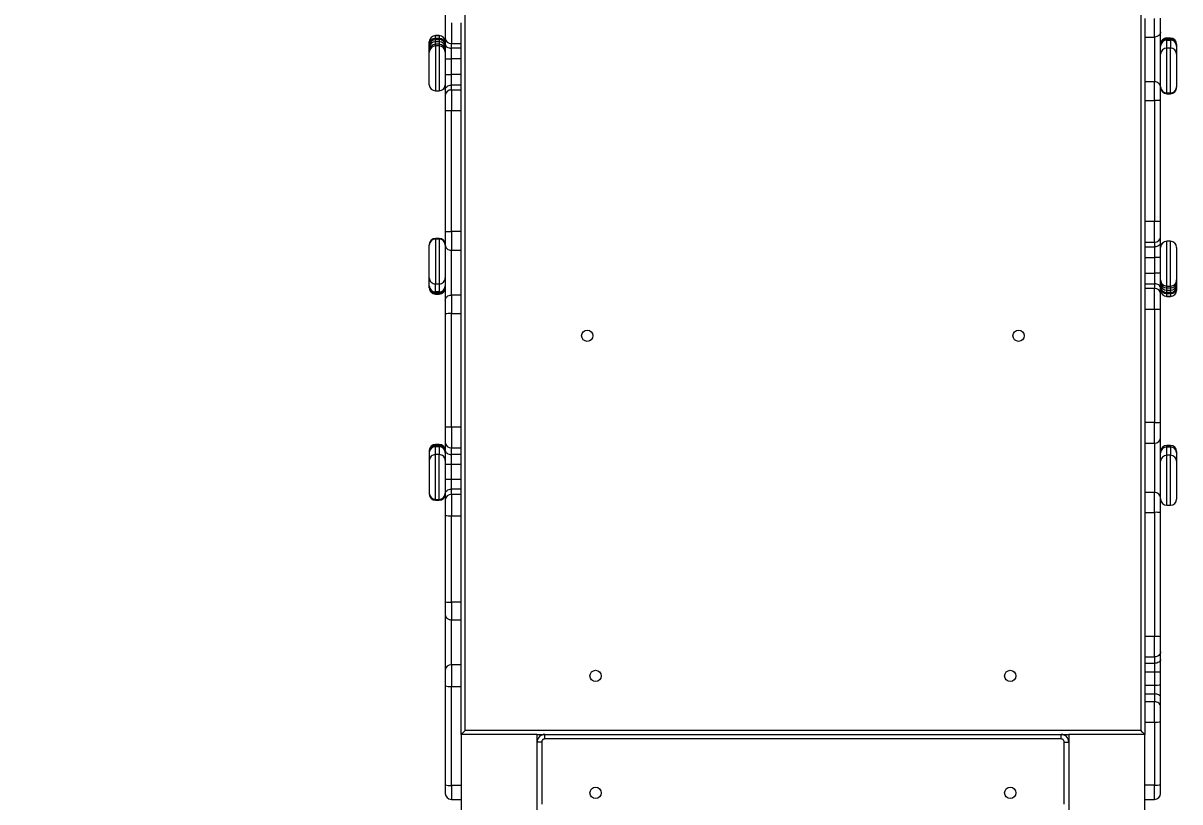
# Model space of a CAD drawing. Header units: millimetres. Extents: x -5431 to 4449, y -5103 to 3731.
# Drawn here: x -862 to 661, y -224 to 802 of the extents above; entities that cross this region are included whole.
import ezdxf

# ---------------------------------------------------------------- set-up
doc = ezdxf.new("R2010")
doc.units = ezdxf.units.MM
for name, color, linetype in [('DIKOM_ОБЪЕКТ', 7, 'Continuous'), ('DIKOM_РАЗМЕР_ЗОНА', 7, 'Continuous'), ('DIKOM_РАЗМЕР_ОБЪЕКТА', 7, 'Continuous')]:
    doc.layers.add(name, color=color, linetype=linetype)
doc.styles.add('style1', font='arial.ttf', dxfattribs={"width": 0.8})
doc.dimstyles.new('1-50', dxfattribs={"dimtxt": 300, "dimasz": 200, "dimexe": 100, "dimexo": 0, "dimgap": 100, "dimtad": 1, "dimtxsty": 'style1', "dimcen": 200, "dimclrd": 7, "dimclre": 7, "dimclrt": 7, "dimadec": 1, "dimazin": 2, "dimtfac": 1, "dimtmove": 0, "dimatfit": 2, "dimfxl": 0, "dimlwd": 25, "dimlwe": 18, "dimarcsym": 0})

# ---------------------------------------------------------------- blocks, each defined once
blk = doc.blocks.new('*D10')
at = {"layer": 'Defpoints', "color": 0, "transparency": 16777216}
for p in [(-3301.1, 2230.5), (-72.6, 2230.5), (2787.9, -2269.5)]:
    blk.add_point(p, dxfattribs=at)
at = {"layer": 'DIKOM_РАЗМЕР_ОБЪЕКТА', "color": 7, "lineweight": 18, "transparency": 16777216}
for p, q in [((-72.6, 2230.5), (-3401.1, 2230.5)), ((2787.9, -2269.5), (-3401.1, -2269.5))]:
    blk.add_line(p, q, dxfattribs=at)
at = {"layer": 'DIKOM_РАЗМЕР_ОБЪЕКТА', "color": 7, "lineweight": 25, "transparency": 16777216}
blk.add_line((-3301.1, -2069.5), (-3301.1, 2030.5), dxfattribs=at)
at = {"layer": 'DIKOM_РАЗМЕР_ОБЪЕКТА', "color": 7, "transparency": 16777216}
for points in [[(-3334.5, 2030.5), (-3267.8, 2030.5), (-3301.1, 2230.5)], [(-3334.5, -2069.5), (-3267.8, -2069.5), (-3301.1, -2269.5)]]:
    blk.add_solid(points, dxfattribs=at)
at = {"layer": 'DIKOM_РАЗМЕР_ОБЪЕКТА', "color": 7, "transparency": 16777216, "insert": (-3554.3, -459.1), "char_height": 300, "attachment_point": 5, "rotation": 90, "style": 'style1'}
blk.add_mtext('4500', dxfattribs=at)
blk = doc.blocks.new('*D12')
at = {"layer": 'Defpoints', "color": 0, "transparency": 16777216}
for p in [(-4981.4, 3731.3), (686.9, 3731.3), (1506.1, -3768.7)]:
    blk.add_point(p, dxfattribs=at)
at = {"layer": 'DIKOM_РАЗМЕР_ЗОНА', "color": 7, "lineweight": 18, "transparency": 16777216}
for p, q in [((686.9, 3731.3), (-5081.4, 3731.3)), ((1506.1, -3768.7), (-5081.4, -3768.7))]:
    blk.add_line(p, q, dxfattribs=at)
at = {"layer": 'DIKOM_РАЗМЕР_ЗОНА', "color": 7, "lineweight": 25, "transparency": 16777216}
blk.add_line((-4981.4, -3568.7), (-4981.4, 3531.3), dxfattribs=at)
at = {"layer": 'DIKOM_РАЗМЕР_ЗОНА', "color": 7, "transparency": 16777216}
for points in [[(-5014.8, 3531.3), (-4948.1, 3531.3), (-4981.4, 3731.3)], [(-5014.8, -3568.7), (-4948.1, -3568.7), (-4981.4, -3768.7)]]:
    blk.add_solid(points, dxfattribs=at)
at = {"layer": 'DIKOM_РАЗМЕР_ЗОНА', "color": 7, "transparency": 16777216, "insert": (-5234.6, -428.9), "char_height": 300, "attachment_point": 5, "rotation": 90, "style": 'style1'}
blk.add_mtext('7500', dxfattribs=at)

msp = doc.modelspace()

# ---------------------------------------------------------------- linework, layer by layer
at = {"layer": 'DIKOM_ОБЪЕКТ', "color": 7, "linetype": 'Continuous', "lineweight": 15}
for p, q in [((609.859, 1313.127), (609.859, -129.855)), ((-280.141, -129.855), (-280.141, 1308.165)), ((-306.141, 950.892), (-306.141, 801.702)), ((614.859, 807.861), (614.859, 783.413)), ((627.859, 783.413), (627.859, 807.861)), ((-298.141, 801.916), (-298.141, 774.877)), ((-285.141, 774.877), (-285.141, 801.916)), ((-327.141, 773.572), (-327.141, 777.23)), ((-314.141, 785.234), (-319.141, 785.234)), ((-319.141, 785.234), (-319.141, 785.229)), ((-319.141, 781.571), (-319.141, 785.229)), ((-319.141, 785.229), (-314.141, 785.229)), ((-319.141, 781.571), (-319.141, 780.024)), ((-314.141, 781.571), (-319.141, 781.571)), ((-319.141, 780.024), (-314.141, 780.024)), ((-319.141, 777.135), (-319.141, 780.024)), ((-319.141, 773.938), (-319.141, 777.135)), ((-314.141, 777.135), (-319.141, 777.135)), ((-314.141, 785.234), (-314.141, 785.229)), ((-314.141, 785.229), (-314.141, 781.571)), ((-314.141, 781.571), (-314.141, 780.024)), ((-314.141, 780.024), (-314.141, 777.135)), ((-314.141, 777.135), (-314.141, 773.938)), ((614.859, 783.413), (627.859, 783.413)), ((614.859, 783.413), (614.859, 724.362)), ((627.859, 783.413), (627.859, 724.362)), ((648.859, 782.097), (643.859, 782.097)), ((643.859, 782.077), (643.859, 782.097)), ((643.859, 780.912), (643.859, 782.077)), ((643.859, 782.077), (648.859, 782.077)), ((643.859, 779.709), (643.859, 780.912)), ((648.859, 780.912), (643.859, 780.912)), ((643.859, 779.709), (648.859, 779.709)), ((643.859, 779.281), (643.859, 779.709)), ((648.859, 779.281), (643.859, 779.281)), ((643.859, 779.263), (643.859, 779.281)), ((643.859, 768.815), (643.859, 779.263)), ((643.859, 779.263), (648.859, 779.263)), ((648.859, 782.077), (648.859, 782.097)), ((648.859, 782.077), (648.859, 780.912)), ((648.859, 779.709), (648.859, 780.912)), ((648.859, 779.709), (648.859, 779.281)), ((648.859, 779.263), (648.859, 779.281)), ((648.859, 779.263), (648.859, 768.815)), ((-327.141, 769.549), (-327.141, 772.438)), ((-327.141, 763.6), (-327.141, 765.939)), ((-319.141, 771.598), (-319.141, 773.938)), ((-314.141, 773.938), (-319.141, 773.938)), ((-314.141, 771.598), (-319.141, 771.598)), ((-319.141, 771.598), (-319.141, 712.603)), ((-314.141, 773.938), (-314.141, 771.598)), ((-314.141, 771.598), (-314.141, 712.603)), ((-298.141, 774.877), (-285.141, 774.877)), ((-298.141, 768.542), (-298.141, 774.877)), ((-285.141, 768.542), (-298.141, 768.542)), ((-298.141, 754.672), (-298.141, 768.542)), ((-285.141, 768.542), (-285.141, 774.877)), ((-285.141, 754.672), (-285.141, 768.542)), ((648.859, 768.815), (643.859, 768.815)), ((643.859, 709.833), (643.859, 768.815)), ((648.859, 709.833), (648.859, 768.815)), ((656.859, 774.082), (656.859, 772.917)), ((656.859, 772.917), (656.859, 772.034)), ((656.859, 772.034), (656.859, 771.55)), ((656.859, 771.268), (656.859, 760.82)), ((-306.141, 754.672), (-298.141, 754.672)), ((-306.141, 754.672), (-306.141, 733.866)), ((-285.141, 754.672), (-298.141, 754.672)), ((-298.141, 733.866), (-298.141, 754.672)), ((-285.141, 733.866), (-285.141, 754.672)), ((-306.141, 733.866), (-298.141, 733.866)), ((-298.141, 719.996), (-298.141, 733.866)), ((-285.141, 733.866), (-298.141, 733.866)), ((-285.141, 719.996), (-285.141, 733.866)), ((-298.141, 713.654), (-298.141, 719.996)), ((-285.141, 719.996), (-298.141, 719.996)), ((-285.141, 713.654), (-285.141, 719.996)), ((627.859, 724.362), (614.859, 724.362)), ((614.859, 724.362), (614.859, 699.866)), ((627.859, 699.866), (627.859, 724.362)), ((656.859, 717.697), (656.859, 717.585)), ((656.859, 716.829), (656.859, 716.818)), ((-319.141, 712.603), (-314.141, 712.603)), ((-298.141, 713.654), (-298.141, 686.6)), ((-285.141, 713.654), (-298.141, 713.654)), ((-285.141, 686.6), (-285.141, 713.654)), ((643.859, 708.784), (643.859, 709.876)), ((643.859, 709.833), (648.859, 709.833)), ((643.859, 708.784), (648.859, 708.784)), ((648.859, 708.784), (648.859, 709.876)), ((-306.141, 686.817), (-306.141, 527.441)), ((-298.141, 686.6), (-285.141, 686.6)), ((-298.141, 527.224), (-298.141, 686.6)), ((-285.141, 527.224), (-285.141, 686.6)), ((614.859, 699.866), (627.859, 699.866)), ((614.859, 699.866), (614.859, 540.49)), ((627.859, 699.866), (627.859, 540.49)), ((635.859, 540.273), (635.859, 699.649)), ((614.859, 540.49), (614.859, 513.436)), ((627.859, 540.49), (614.859, 540.49)), ((627.859, 513.436), (627.859, 540.49)), ((-314.141, 518.306), (-319.141, 518.306)), ((-319.141, 518.306), (-319.141, 517.214)), ((-314.141, 518.306), (-314.141, 517.214)), ((-285.141, 527.224), (-298.141, 527.224)), ((-298.141, 527.224), (-298.141, 502.728)), ((-285.141, 502.728), (-285.141, 527.224)), ((-327.141, 510.261), (-327.141, 510.272)), ((-327.141, 509.394), (-327.141, 509.505)), ((-314.141, 517.257), (-319.141, 517.257)), ((-319.141, 517.257), (-319.141, 458.275)), ((-314.141, 517.257), (-314.141, 458.275)), ((-298.141, 502.728), (-285.141, 502.728)), ((-298.141, 443.677), (-298.141, 502.728)), ((-285.141, 443.677), (-285.141, 502.728)), ((614.859, 513.436), (627.859, 513.436)), ((614.859, 513.436), (614.859, 507.095)), ((614.859, 507.095), (627.859, 507.095)), ((614.859, 507.095), (614.859, 493.224)), ((627.859, 513.436), (627.859, 507.095)), ((627.859, 507.095), (627.859, 493.224)), ((648.859, 514.487), (643.859, 514.487)), ((643.859, 455.492), (643.859, 514.487)), ((648.859, 455.492), (648.859, 514.487)), ((614.859, 493.224), (627.859, 493.224)), ((614.859, 493.224), (614.859, 472.419)), ((635.859, 493.224), (627.859, 493.224)), ((627.859, 493.224), (627.859, 472.419)), ((635.859, 472.419), (635.859, 493.224)), ((614.859, 472.419), (627.859, 472.419)), ((614.859, 472.419), (614.859, 458.548)), ((627.859, 472.419), (627.859, 458.548)), ((635.859, 472.419), (627.859, 472.419)), ((-327.141, 455.822), (-327.141, 466.27)), ((-319.141, 458.275), (-314.141, 458.275)), ((-319.141, 447.827), (-319.141, 458.275)), ((-314.141, 458.275), (-314.141, 447.827)), ((614.859, 458.548), (627.859, 458.548)), ((614.859, 458.548), (614.859, 452.214)), ((627.859, 458.548), (627.859, 452.214)), ((656.859, 463.491), (656.859, 461.151)), ((656.859, 457.542), (656.859, 454.652)), ((-327.141, 455.056), (-327.141, 455.541)), ((-327.141, 454.173), (-327.141, 455.056)), ((-327.141, 453.008), (-327.141, 454.173)), ((-314.141, 447.827), (-319.141, 447.827)), ((-319.141, 447.827), (-319.141, 447.809)), ((-319.141, 447.809), (-314.141, 447.809)), ((-319.141, 447.381), (-319.141, 447.809)), ((-314.141, 447.381), (-319.141, 447.381)), ((-319.141, 447.381), (-319.141, 446.178)), ((-319.141, 446.178), (-314.141, 446.178)), ((-319.141, 445.013), (-319.141, 446.178)), ((-314.141, 445.013), (-319.141, 445.013)), ((-319.141, 445.013), (-319.141, 444.993)), ((-319.141, 444.993), (-314.141, 444.993)), ((-314.141, 447.827), (-314.141, 447.809)), ((-314.141, 447.809), (-314.141, 447.381)), ((-314.141, 447.381), (-314.141, 446.178)), ((-314.141, 446.178), (-314.141, 445.013)), ((-314.141, 445.013), (-314.141, 444.993)), ((-298.141, 443.677), (-298.141, 419.229)), ((-285.141, 443.677), (-298.141, 443.677)), ((-285.141, 419.229), (-285.141, 443.677)), ((627.859, 452.214), (614.859, 452.214)), ((614.859, 452.214), (614.859, 425.174)), ((627.859, 425.174), (627.859, 452.214)), ((643.859, 455.492), (648.859, 455.492)), ((643.859, 453.152), (643.859, 455.492)), ((643.859, 453.152), (648.859, 453.152)), ((643.859, 449.955), (643.859, 453.152)), ((643.859, 449.955), (648.859, 449.955)), ((643.859, 447.066), (643.859, 449.955)), ((648.859, 447.066), (643.859, 447.066)), ((643.859, 445.519), (643.859, 447.066)), ((643.859, 445.519), (648.859, 445.519)), ((643.859, 441.861), (643.859, 445.519)), ((648.859, 441.861), (643.859, 441.861)), ((643.859, 441.856), (643.859, 441.861)), ((643.859, 441.856), (648.859, 441.856)), ((648.859, 455.492), (648.859, 453.152)), ((648.859, 453.152), (648.859, 449.955)), ((648.859, 449.955), (648.859, 447.066)), ((648.859, 445.519), (648.859, 447.066)), ((648.859, 445.519), (648.859, 441.861)), ((648.859, 441.856), (648.859, 441.861)), ((656.859, 453.518), (656.859, 449.86)), ((-306.141, 419), (-306.141, 269.622)), ((-298.141, 269.851), (-298.141, 419.229)), ((-298.141, 419.229), (-285.141, 419.229)), ((-285.141, 269.851), (-285.141, 419.229)), ((614.859, 425.174), (627.859, 425.174)), ((614.859, 425.174), (614.859, 275.984)), ((627.859, 425.174), (627.859, 275.984)), ((635.859, 276.198), (635.859, 425.388)), ((627.859, 275.984), (614.859, 275.984)), ((614.859, 275.984), (614.859, 248.528)), ((627.859, 248.528), (627.859, 275.984)), ((-298.141, 269.851), (-298.141, 242.533)), ((-285.141, 269.851), (-298.141, 269.851)), ((-285.141, 242.533), (-285.141, 269.851)), ((-314.141, 246.931), (-319.141, 246.931)), ((-319.141, 246.911), (-319.141, 246.931)), ((-319.141, 245.746), (-319.141, 246.911)), ((-319.141, 246.911), (-314.141, 246.911)), ((-319.141, 244.543), (-319.141, 245.746)), ((-314.141, 245.746), (-319.141, 245.746)), ((-319.141, 244.543), (-314.141, 244.543)), ((-319.141, 244.115), (-319.141, 244.543)), ((-314.141, 244.115), (-319.141, 244.115)), ((-319.141, 244.097), (-319.141, 244.115)), ((-319.141, 233.649), (-319.141, 244.097)), ((-319.141, 244.097), (-314.141, 244.097)), ((-314.141, 246.911), (-314.141, 246.931)), ((-314.141, 246.911), (-314.141, 245.746)), ((-314.141, 244.543), (-314.141, 245.746)), ((-314.141, 244.543), (-314.141, 244.115)), ((-314.141, 244.097), (-314.141, 244.115)), ((-314.141, 244.097), (-314.141, 233.649)), ((614.859, 248.528), (627.859, 248.528)), ((614.859, 248.528), (614.859, 183.546)), ((627.859, 248.528), (627.859, 183.546)), ((648.859, 245.704), (643.859, 245.704)), ((643.859, 245.663), (643.859, 245.704)), ((643.859, 245.663), (648.859, 245.663)), ((643.859, 243.776), (643.859, 245.663)), ((648.859, 243.776), (643.859, 243.776)), ((643.859, 243.735), (643.859, 243.776)), ((643.859, 232.766), (643.859, 243.735)), ((643.859, 243.735), (648.859, 243.735)), ((648.859, 245.663), (648.859, 245.704)), ((648.859, 245.663), (648.859, 243.776)), ((648.859, 243.735), (648.859, 243.776)), ((648.859, 243.735), (648.859, 232.766)), ((-327.141, 238.916), (-327.141, 237.751)), ((-327.141, 237.751), (-327.141, 236.869)), ((-327.141, 236.869), (-327.141, 236.452)), ((-327.141, 236.102), (-327.141, 225.654)), ((-314.141, 233.649), (-319.141, 233.649)), ((-319.141, 174.667), (-319.141, 233.649)), ((-314.141, 174.667), (-314.141, 233.649)), ((-298.141, 242.533), (-285.141, 242.533)), ((-298.141, 233.795), (-298.141, 242.533)), ((-285.141, 233.795), (-298.141, 233.795)), ((-298.141, 220.589), (-298.141, 233.795)), ((-285.141, 233.795), (-285.141, 242.533)), ((-285.141, 220.589), (-285.141, 233.795)), ((648.859, 232.766), (643.859, 232.766)), ((643.859, 166.811), (643.859, 232.766)), ((648.859, 166.811), (648.859, 232.766)), ((656.859, 237.674), (656.859, 235.921)), ((656.859, 235.746), (656.859, 224.777)), ((-306.141, 220.366), (-306.141, 200.762)), ((-285.141, 220.589), (-298.141, 220.589)), ((-298.141, 200.985), (-298.141, 220.589)), ((-285.141, 200.985), (-285.141, 220.589)), ((-298.141, 188.052), (-298.141, 200.985)), ((-285.141, 200.985), (-298.141, 200.985)), ((-285.141, 188.052), (-285.141, 200.985)), ((-298.141, 180.965), (-298.141, 188.052)), ((-285.141, 188.052), (-298.141, 188.052)), ((-285.141, 180.965), (-285.141, 188.052)), ((627.859, 183.546), (614.859, 183.546)), ((614.859, 183.546), (614.859, 157.551)), ((627.859, 157.551), (627.859, 183.546)), ((-327.141, 182.505), (-327.141, 182.419)), ((-319.141, 173.618), (-319.141, 174.71)), ((-319.141, 174.667), (-314.141, 174.667)), ((-319.141, 173.618), (-314.141, 173.618)), ((-314.141, 173.618), (-314.141, 174.71)), ((-306.141, 182.48), (-306.141, 182.419)), ((-298.141, 180.965), (-298.141, 153.149)), ((-285.141, 180.965), (-298.141, 180.965)), ((-285.141, 153.149), (-285.141, 180.965)), ((-306.141, 153.549), (-306.141, 39.735)), ((-298.141, 153.149), (-285.141, 153.149)), ((-298.141, 39.334), (-298.141, 153.149)), ((-285.141, 39.334), (-285.141, 153.149)), ((614.859, 157.551), (627.859, 157.551)), ((614.859, 157.551), (614.859, -5.992)), ((627.859, 157.551), (627.859, -5.992)), ((635.859, -6.377), (635.859, 157.166)), ((643.859, 166.811), (648.859, 166.811)), ((-285.141, 39.334), (-298.141, 39.334)), ((-298.141, 39.334), (-298.141, 16.148)), ((-285.141, 16.148), (-285.141, 39.334)), ((-298.141, 16.148), (-285.141, 16.148)), ((-298.141, -43.158), (-298.141, 16.148)), ((-285.141, -43.158), (-285.141, 16.148)), ((627.859, -5.992), (614.859, -5.992)), ((614.859, -5.992), (614.859, -32.827)), ((627.859, -32.827), (627.859, -5.992)), ((-298.141, -43.158), (-298.141, -71.608)), ((-285.141, -43.158), (-298.141, -43.158)), ((-285.141, -71.608), (-285.141, -43.158)), ((614.859, -32.827), (627.859, -32.827)), ((614.859, -32.827), (614.859, -41.182)), ((614.859, -41.182), (627.859, -41.182)), ((614.859, -41.182), (614.859, -52.577)), ((627.859, -32.827), (627.859, -41.182)), ((627.859, -41.182), (627.859, -52.577)), ((614.859, -52.577), (627.859, -52.577)), ((614.859, -52.577), (614.859, -69.878)), ((627.859, -52.577), (627.859, -69.878)), ((635.859, -69.575), (635.859, -52.274)), ((-306.141, -70.993), (-306.141, -201.378)), ((-298.141, -71.608), (-285.141, -71.608)), ((-298.141, -201.992), (-298.141, -71.608)), ((-285.141, -134.855), (-285.141, -71.608)), ((614.859, -69.878), (627.859, -69.878)), ((614.859, -69.878), (614.859, -81.551)), ((627.859, -69.878), (627.859, -81.551)), ((614.859, -81.551), (627.859, -81.551)), ((614.859, -81.551), (614.859, -91.77)), ((627.859, -81.551), (627.859, -91.77)), ((627.859, -91.77), (614.859, -91.77)), ((614.859, -91.77), (614.859, -118.63)), ((627.859, -118.63), (627.859, -91.77)), ((614.859, -118.63), (627.859, -118.63)), ((614.859, -118.63), (614.859, -134.855)), ((627.859, -118.63), (627.859, -201.606)), ((635.859, -201.146), (635.859, -118.169)), ((-285.141, -134.855), (-285.141, -234.855)), ((-185.141, -134.855), (-285.141, -134.855)), ((609.859, -129.855), (-280.141, -129.855)), ((-185.141, -134.855), (514.859, -134.855)), ((-185.141, -234.855), (-185.141, -134.855)), ((-175.141, -140.855), (-175.141, -134.855)), ((504.859, -140.855), (504.859, -134.855)), ((614.859, -134.855), (514.859, -134.855)), ((514.859, -134.855), (514.859, -234.855)), ((614.859, -234.855), (614.859, -134.855)), ((-179.141, -144.855), (-185.141, -144.855)), ((-179.141, -144.855), (-179.141, -226.855)), ((504.859, -140.855), (-175.141, -140.855)), ((508.859, -226.855), (508.859, -144.855)), ((508.859, -144.855), (514.859, -144.855)), ((-285.141, -201.992), (-298.141, -201.992)), ((-298.141, -201.992), (-298.141, -220.455)), ((627.859, -201.606), (614.859, -201.606)), ((627.859, -220.455), (627.859, -201.606)), ((-298.141, -220.455), (-285.141, -220.455)), ((614.859, -220.455), (627.859, -220.455))]:
    msp.add_line(p, q, dxfattribs=at)
at = {"layer": 'DIKOM_ОБЪЕКТ', "color": 7, "linetype": 'Continuous', "lineweight": 15, "flags": 128}
for points in [[(635.859, 790.161), (635.705, 788.845), (635.25, 787.579), (634.511, 786.412), (633.516, 785.39), (632.304, 784.55), (630.921, 783.927), (629.42, 783.543), (627.859, 783.413)], [(-306.141, 774.09), (-305.987, 773.008), (-305.532, 771.967), (-304.793, 771.008), (-303.798, 770.167), (-302.585, 769.477), (-301.202, 768.964), (-299.702, 768.648), (-298.141, 768.542)], [(-306.141, 714.447), (-305.987, 715.53), (-305.532, 716.571), (-304.793, 717.53), (-303.798, 718.37), (-302.585, 719.06), (-301.202, 719.573), (-299.702, 719.889), (-298.141, 719.996)], [(635.859, 717.613), (635.705, 718.93), (635.25, 720.196), (634.511, 721.363), (633.516, 722.385), (632.304, 723.225), (630.921, 723.848), (629.42, 724.232), (627.859, 724.362)], [(-306.141, 509.477), (-305.987, 508.16), (-305.532, 506.894), (-304.793, 505.728), (-303.798, 504.705), (-302.585, 503.865), (-301.202, 503.242), (-299.702, 502.858), (-298.141, 502.728)], [(635.859, 512.643), (635.705, 511.56), (635.25, 510.519), (634.511, 509.56), (633.516, 508.719), (632.304, 508.03), (630.921, 507.517), (629.42, 507.201), (627.859, 507.095)], [(635.859, 453), (635.705, 454.082), (635.25, 455.123), (634.511, 456.082), (633.516, 456.923), (632.304, 457.613), (630.921, 458.126), (629.42, 458.442), (627.859, 458.548)], [(-306.141, 436.929), (-305.987, 438.245), (-305.532, 439.511), (-304.793, 440.678), (-303.798, 441.701), (-302.585, 442.54), (-301.202, 443.163), (-299.702, 443.547), (-298.141, 443.677)], [(-306.141, 238.853), (-305.987, 237.866), (-305.532, 236.917), (-304.793, 236.043), (-303.798, 235.276), (-302.585, 234.647), (-301.202, 234.18), (-299.702, 233.892), (-298.141, 233.795)], [(-306.141, 182.655), (-305.987, 183.708), (-305.532, 184.721), (-304.793, 185.654), (-303.798, 186.472), (-302.585, 187.143), (-301.202, 187.641), (-299.702, 187.949), (-298.141, 188.052)], [(-306.141, 22.731), (-305.987, 21.447), (-305.532, 20.212), (-304.793, 19.074), (-303.798, 18.076), (-302.585, 17.257), (-301.202, 16.649), (-299.702, 16.274), (-298.141, 16.148)], [(635.859, -26.056), (635.705, -27.377), (635.25, -28.647), (634.511, -29.818), (633.516, -30.844), (632.304, -31.686), (630.921, -32.312), (629.42, -32.697), (627.859, -32.827)], [(635.859, -36.321), (635.705, -37.269), (635.25, -38.181), (634.511, -39.021), (633.516, -39.758), (632.304, -40.362), (630.921, -40.812), (629.42, -41.088), (627.859, -41.182)], [(635.859, -85.917), (635.705, -85.065), (635.25, -84.246), (634.511, -83.492), (633.516, -82.83), (632.304, -82.287), (630.921, -81.883), (629.42, -81.635), (627.859, -81.551)], [(635.859, -98.472), (635.705, -97.165), (635.25, -95.908), (634.511, -94.749), (633.516, -93.733), (632.304, -92.9), (630.921, -92.28), (629.42, -91.899), (627.859, -91.77)], [(-285.141, -134.855), (-285.045, -134.759), (-284.76, -134.475), (-284.298, -134.013), (-283.676, -133.391), (-282.919, -132.633), (-282.054, -131.769), (-281.116, -130.831), (-280.141, -129.855)], [(609.859, -129.855), (610.835, -130.831), (611.773, -131.769), (612.637, -132.633), (613.395, -133.391), (614.017, -134.013), (614.479, -134.475), (614.763, -134.759), (614.859, -134.855)]]:
    msp.add_lwpolyline(points, dxfattribs=at)
at = {"layer": 'DIKOM_ОБЪЕКТ', "color": 7, "linetype": 'Continuous', "lineweight": 15}
for centre in [(-119.141, 390.145), (448.859, 390.145), (-108.141, -57.855), (437.859, -57.855), (-108.141, -211.855), (437.859, -211.855)]:
    msp.add_circle(centre, 7.5, dxfattribs=at)
for centre, radius, start, end in [((-319.141, 777.234), 8, 90, 180), ((-319.141, 777.23), 7.999, 89.996132, 179.995543), ((-319.141, 773.572), 7.999, 89.996132, 179.995543), ((-319.342, 772.226), 7.801, 88.519646, 178.439167), ((-319.342, 769.336), 7.801, 88.519646, 178.439167), ((-314.141, 777.234), 8, 0, 90), ((-314.14, 777.23), 7.999, 0.004457, 90.003868), ((-314.14, 773.572), 7.999, 0.004457, 90.003868), ((-313.971, 772.143), 7.883, 14.555055, 91.234372), ((-313.939, 769.336), 7.801, 1.560833, 91.480354), ((-298.611, 782.411), 7.549, 184.087061, 273.573374), ((643.859, 774.097), 8, 90, 180), ((643.857, 774.079), 7.998, 89.982316, 179.982669), ((643.857, 772.915), 7.998, 89.982316, 179.982669), ((643.7, 771.868), 7.842, 88.835153, 178.78333), ((643.859, 771.281), 8, 90, 180), ((643.857, 771.265), 7.998, 89.982316, 179.982669), ((648.859, 774.097), 8, 0, 90), ((648.862, 774.079), 7.998, 0.017574, 90.017441), ((648.862, 772.915), 7.998, 0.017574, 90.017441), ((649.019, 771.868), 7.842, 1.216915, 91.164601), ((648.859, 771.281), 8, 0, 90), ((648.862, 771.265), 7.998, 0.017574, 90.017441), ((-319.141, 765.938), 7.999, 89.996132, 179.995543), ((-319.141, 763.599), 7.999, 89.996132, 179.995543), ((-314.14, 765.938), 7.999, 0.004457, 90.003868), ((-314.14, 763.599), 7.999, 0.004457, 90.003868), ((643.857, 760.817), 7.998, 89.98353, 179.981455), ((648.861, 760.817), 7.998, 0.018788, 90.016227), ((-319.141, 720.603), 8, 180, 270), ((-314.141, 720.603), 8, 270, 0), ((643.859, 717.833), 8, 180, 270), ((643.535, 717.649), 7.676, 180.481795, 239.761298), ((643.859, 716.784), 8, 180, 270), ((648.859, 717.833), 8, 270, 0), ((648.859, 716.784), 8, 270, 0), ((649.183, 717.65), 7.676, 300.240889, 359.516018), ((-298.611, 706.119), 7.549, 86.433084, 175.920026), ((-300.138, 760.596), 74.023, 265.348599, 271.546139), ((629.858, 625.891), 74.002, 85.348576, 91.547868), ((629.859, 466.548), 73.969, 85.347205, 91.549239), ((-319.141, 510.306), 8, 90, 180), ((-314.141, 510.306), 8, 0, 90), ((-300.141, 601.167), 73.97, 265.347222, 271.549222), ((628.329, 520.971), 7.549, 266.432047, 355.920096), ((-319.141, 509.257), 8, 90, 180), ((-319.465, 509.441), 7.676, 120.239795, 179.517112), ((-314.141, 509.257), 8, 0, 90), ((-313.817, 509.441), 7.676, 0.482652, 59.760441), ((643.859, 506.487), 8, 90, 180), ((648.859, 506.487), 8, 0, 90), ((-319.143, 466.273), 7.998, 180.017238, 270.017563), ((-314.138, 466.273), 7.998, 269.982437, 359.982762), ((643.859, 463.491), 7.999, 180.003692, 270.004846), ((643.859, 461.152), 7.999, 180.00455, 270.003988), ((643.658, 457.754), 7.801, 181.560929, 271.480471), ((648.86, 463.491), 7.999, 269.995397, 359.996065), ((648.86, 461.152), 7.999, 269.996254, 359.995207), ((649.061, 457.754), 7.801, 268.519776, 358.438824), ((-319.143, 455.825), 7.998, 180.017238, 270.017563), ((-319.141, 455.809), 8, 180, 270), ((-319.3, 455.222), 7.842, 181.215709, 271.165594), ((-319.143, 454.176), 7.998, 180.017238, 270.017563), ((-319.143, 453.011), 7.998, 180.017238, 270.017563), ((-319.141, 452.993), 8, 180, 270), ((-314.138, 455.825), 7.998, 269.982437, 359.982762), ((-314.141, 455.809), 8, 270, 0), ((-313.981, 455.222), 7.842, 268.834406, 358.784291), ((-314.138, 454.176), 7.998, 269.982437, 359.982762), ((-314.138, 453.011), 7.998, 269.982437, 359.982762), ((-314.141, 452.993), 8, 270, 0), ((628.33, 444.679), 7.549, 4.086878, 93.572589), ((643.859, 453.518), 7.999, 180.00455, 270.003988), ((643.859, 449.86), 7.999, 180.00455, 270.003988), ((643.859, 449.856), 8, 180, 270), ((643.689, 454.947), 7.883, 194.556941, 271.233811), ((649.061, 454.865), 7.801, 268.519776, 358.438824), ((648.86, 453.518), 7.999, 269.996254, 359.995207), ((648.86, 449.86), 7.999, 269.996254, 359.995207), ((648.859, 449.856), 8, 270, 0), ((-300.14, 349.176), 70.082, 88.36544, 94.91215), ((629.858, 499.937), 74.79, 268.468647, 274.602489), ((629.858, 350.747), 74.79, 268.468647, 274.602489), ((-300.14, 199.797), 70.082, 88.36544, 94.91215), ((-319.141, 238.931), 8, 90, 180), ((-319.143, 238.913), 7.998, 89.98365, 179.981548), ((-319.143, 237.749), 7.998, 89.982437, 179.982762), ((-319.3, 236.702), 7.842, 88.833531, 178.784277), ((-319.141, 236.115), 8, 90, 180), ((-319.143, 236.099), 7.998, 89.983295, 179.981903), ((-314.141, 238.931), 8, 0, 90), ((-314.139, 238.913), 7.998, 0.018452, 90.01635), ((-314.139, 237.748), 7.998, 8.853722, 90.015736), ((-313.981, 236.702), 7.842, 1.215723, 91.166469), ((-314.141, 236.115), 8, 0, 90), ((-314.138, 236.099), 7.998, 0.018097, 90.016705), ((-298.585, 250.093), 7.573, 183.814989, 273.362477), ((628.084, 256.303), 7.778, 268.340556, 358.238347), ((643.859, 237.703), 8, 90, 180), ((643.854, 237.668), 7.995, 89.961444, 179.959955), ((643.859, 235.776), 8, 90, 180), ((643.854, 235.741), 7.995, 89.960585, 179.960814), ((648.859, 237.703), 8, 0, 90), ((648.865, 237.668), 7.995, 0.040288, 90.038313), ((648.859, 235.776), 8, 0, 90), ((648.865, 235.741), 7.995, 0.039429, 90.039172), ((-319.143, 225.652), 7.997, 89.981951, 179.983248), ((-314.138, 225.652), 7.997, 0.016752, 90.018049), ((643.854, 224.771), 7.995, 89.961444, 179.959955), ((648.865, 224.771), 7.995, 0.040288, 90.038313), ((-300.139, 148.894), 71.724, 88.403828, 94.800397), ((-300.139, 129.29), 71.724, 88.403828, 94.800397), ((628.186, 175.871), 7.682, 2.667692, 92.438274), ((-319.141, 182.667), 8, 180, 270), ((-319.467, 182.483), 7.674, 180.475751, 239.767342), ((-319.141, 181.618), 8, 180, 270), ((-314.141, 182.667), 8, 270, 0), ((-314.141, 181.618), 8, 270, 0), ((-313.815, 182.483), 7.674, 300.232422, 359.524485), ((-298.602, 173.422), 7.557, 86.49948, 176.009193), ((643.859, 174.811), 8, 180, 270), ((648.859, 174.811), 8, 270, 0), ((-300.136, 193.384), 40.285, 261.427188, 272.838549), ((629.855, 115.727), 41.871, 81.75534, 92.731843), ((-300.136, 79.569), 40.285, 261.427188, 272.838549), ((629.855, -47.816), 41.871, 81.75534, 92.731843), ((-298.622, -50.681), 7.539, 86.340303, 175.800608), ((629.855, 0.484), 53.098, 267.845852, 276.49265), ((-300.129, -45.135), 26.547, 256.912072, 274.296002), ((629.857, -16.879), 53.037, 267.840796, 276.497706), ((629.852, -83.535), 35.151, 266.749506, 279.839465), ((-175.141, -144.855), 10, 90, 180), ((504.859, -144.855), 10, 0, 90), ((-300.13, -175.519), 26.549, 256.913504, 274.296267), ((-298.141, -212.455), 8, 180, 270), ((629.853, -166.516), 35.147, 266.747903, 279.839366), ((627.859, -212.455), 8, 270, 0)]:
    msp.add_arc(centre, radius, start, end, dxfattribs=at)
for points, knots in [([(635.859, 790.161), (635.859, 791.211), (635.859, 793.341), (635.859, 797.762), (635.859, 802.763), (635.859, 806.332), (635.859, 808.09)], [0, 0, 0, 0, 0.24625134, 0.50000162, 0.75375314, 1, 1, 1, 1]), ([(-306.141, 801.702), (-306.141, 800.733), (-306.141, 798.77), (-306.141, 795.83), (-306.141, 792.934), (-306.141, 790.168), (-306.141, 787.613), (-306.141, 785.348), (-306.141, 783.392), (-306.141, 782.374), (-306.141, 781.873)], [0, 0, 0, 0, 0.12091861, 0.24527005, 0.37201721, 0.50000131, 0.62798132, 0.75473004, 0.87907984, 1, 1, 1, 1]), ([(-306.141, 781.873), (-306.141, 780.764), (-306.141, 778.548), (-306.141, 775.576), (-306.141, 774.09)], [0, 0, 0, 0, 0.49999535, 1, 1, 1, 1]), ([(635.859, 717.613), (635.859, 718.604), (635.859, 720.61), (635.859, 724.307), (635.859, 728.495), (635.859, 733.14), (635.859, 738.121), (635.859, 743.317), (635.859, 748.597), (635.859, 753.885), (635.859, 759.174), (635.859, 764.453), (635.859, 769.65), (635.859, 774.631), (635.859, 779.277), (635.859, 783.465), (635.859, 787.163), (635.859, 789.17), (635.859, 790.161)], [0, 0, 0, 0, 0.06077374, 0.12300327, 0.18624314, 0.25000045, 0.3137578, 0.37699776, 0.43922702, 0.50000006, 0.56077376, 0.62300359, 0.68624259, 0.75000025, 0.81375784, 0.8769979, 0.93922754, 1, 1, 1, 1]), ([(-327.141, 772.438), (-327.141, 772.753), (-327.141, 773.384), (-327.141, 773.51), (-327.141, 773.572)], [0, 0, 0, 0, 0.49999985, 1, 1, 1, 1]), ([(-327.141, 765.939), (-327.141, 766.053), (-327.141, 766.281), (-327.141, 767.492), (-327.141, 768.863), (-327.141, 769.549)], [0, 0, 0, 0, 0.33325542, 0.6667337, 1, 1, 1, 1]), ([(-327.141, 720.634), (-327.141, 720.678), (-327.141, 720.775), (-327.141, 721.878), (-327.141, 723.791), (-327.141, 726.527), (-327.141, 729.361), (-327.141, 731.864), (-327.141, 734.427), (-327.141, 737.72), (-327.141, 741.725), (-327.141, 745.744), (-327.141, 749.77), (-327.141, 753.658), (-327.141, 757.144), (-327.141, 759.529), (-327.141, 761.051), (-327.141, 762.267), (-327.141, 763.317), (-327.141, 763.507), (-327.141, 763.6)], [0, 0, 0, 0, 0.05299756, 0.11507914, 0.17974161, 0.24577669, 0.31181122, 0.34418, 0.37655657, 0.43863959, 0.49721207, 0.55578615, 0.6178675, 0.68252957, 0.74856465, 0.81459975, 0.84696837, 0.87934571, 0.94142761, 1, 1, 1, 1]), ([(-306.141, 774.09), (-306.141, 772.746), (-306.141, 770.033), (-306.141, 765.197), (-306.141, 760.021), (-306.141, 756.444), (-306.141, 754.672)], [0, 0, 0, 0, 0.24769089, 0.49999773, 0.7523076, 1, 1, 1, 1]), ([(656.859, 760.82), (656.859, 760.704), (656.859, 760.467), (656.859, 759.131), (656.859, 757.014), (656.859, 754.1), (656.859, 751.145), (656.859, 748.567), (656.859, 745.943), (656.859, 742.601), (656.859, 738.579), (656.859, 734.581), (656.859, 730.617), (656.859, 726.836), (656.859, 723.497), (656.859, 721.264), (656.859, 719.875), (656.859, 718.797), (656.859, 717.965), (656.859, 717.912), (656.859, 717.888)], [0, 0, 0, 0, 0.05890234, 0.12133271, 0.18635755, 0.2527639, 0.31916932, 0.35171983, 0.38427895, 0.44670879, 0.50561073, 0.56451296, 0.62694248, 0.69196854, 0.7583743, 0.82477919, 0.85733047, 0.88988878, 0.95231883, 1, 1, 1, 1]), ([(-306.141, 733.866), (-306.141, 732.094), (-306.141, 728.516), (-306.141, 723.341), (-306.141, 718.504), (-306.141, 715.791), (-306.141, 714.447)], [0, 0, 0, 0, 0.2476925, 0.49999714, 0.75230901, 1, 1, 1, 1]), ([(635.859, 699.649), (635.859, 701.41), (635.859, 704.986), (635.859, 709.997), (635.859, 714.428), (635.859, 716.562), (635.859, 717.613)], [0, 0, 0, 0, 0.2462324, 0.49999805, 0.75376343, 1, 1, 1, 1]), ([(-306.141, 714.447), (-306.141, 712.959), (-306.141, 709.984), (-306.141, 707.766), (-306.141, 706.657)], [0, 0, 0, 0, 0.49999858, 1, 1, 1, 1]), ([(-306.141, 706.657), (-306.141, 706.155), (-306.141, 705.138), (-306.141, 703.181), (-306.141, 700.914), (-306.141, 698.358), (-306.141, 695.591), (-306.141, 692.693), (-306.141, 689.751), (-306.141, 687.786), (-306.141, 686.817)], [0, 0, 0, 0, 0.120912, 0.24526188, 0.37201558, 0.50000227, 0.62798538, 0.75474029, 0.87908735, 1, 1, 1, 1]), ([(635.859, 520.433), (635.859, 520.935), (635.859, 521.953), (635.859, 523.909), (635.859, 526.176), (635.859, 528.732), (635.859, 531.499), (635.859, 534.397), (635.859, 537.339), (635.859, 539.304), (635.859, 540.273)], [0, 0, 0, 0, 0.12091431, 0.24526381, 0.3720134, 0.50000383, 0.62798654, 0.75474105, 0.87908773, 1, 1, 1, 1]), ([(-306.141, 527.441), (-306.141, 525.68), (-306.141, 522.105), (-306.141, 517.093), (-306.141, 512.662), (-306.141, 510.528), (-306.141, 509.477)], [0, 0, 0, 0, 0.24623201, 0.50000238, 0.75376735, 1, 1, 1, 1]), ([(635.859, 512.643), (635.859, 514.131), (635.859, 517.107), (635.859, 519.324), (635.859, 520.433)], [0, 0, 0, 0, 0.500001126, 1, 1, 1, 1]), ([(-327.141, 466.27), (-327.141, 466.386), (-327.141, 466.624), (-327.141, 467.959), (-327.141, 470.076), (-327.141, 472.99), (-327.141, 475.945), (-327.141, 478.523), (-327.141, 481.147), (-327.141, 484.489), (-327.141, 488.512), (-327.141, 492.509), (-327.141, 496.473), (-327.141, 500.254), (-327.141, 503.593), (-327.141, 505.826), (-327.141, 507.216), (-327.141, 508.293), (-327.141, 509.125), (-327.141, 509.179), (-327.141, 509.202)], [0, 0, 0, 0, 0.0589023, 0.12133208, 0.18635775, 0.25276288, 0.31916969, 0.35172017, 0.38427762, 0.44670915, 0.50561106, 0.56451324, 0.62694273, 0.69196874, 0.75837446, 0.8247793, 0.85733057, 0.88988885, 0.95231886, 1, 1, 1, 1]), ([(-306.141, 509.477), (-306.141, 508.486), (-306.141, 506.48), (-306.141, 502.783), (-306.141, 498.595), (-306.141, 493.95), (-306.141, 488.969), (-306.141, 483.773), (-306.141, 478.494), (-306.141, 473.205), (-306.141, 467.916), (-306.141, 462.637), (-306.141, 457.44), (-306.141, 452.459), (-306.141, 447.813), (-306.141, 443.625), (-306.141, 439.927), (-306.141, 437.92), (-306.141, 436.929)], [0, 0, 0, 0, 0.060773687, 0.123003163, 0.186242974, 0.250000234, 0.313757528, 0.37699743, 0.439226639, 0.499999622, 0.560773269, 0.62300304, 0.6862433, 0.749999661, 0.813757195, 0.8769972, 0.939226781, 1, 1, 1, 1]), ([(635.859, 493.224), (635.859, 494.996), (635.859, 498.574), (635.859, 503.749), (635.859, 508.586), (635.859, 511.299), (635.859, 512.643)], [0, 0, 0, 0, 0.2476925, 0.49999714, 0.75230901, 1, 1, 1, 1]), ([(656.859, 506.456), (656.859, 506.412), (656.859, 506.315), (656.859, 505.212), (656.859, 503.299), (656.859, 500.563), (656.859, 497.729), (656.859, 495.226), (656.859, 492.663), (656.859, 489.37), (656.859, 485.365), (656.859, 481.346), (656.859, 477.32), (656.859, 473.432), (656.859, 469.946), (656.859, 467.561), (656.859, 466.039), (656.859, 464.823), (656.859, 463.773), (656.859, 463.583), (656.859, 463.491)], [0, 0, 0, 0, 0.05299757, 0.11507916, 0.17974165, 0.24577674, 0.31181127, 0.34418158, 0.37655816, 0.43863948, 0.49721198, 0.55578607, 0.61786743, 0.68252951, 0.74856461, 0.81459971, 0.84696834, 0.87934568, 0.9414276, 1, 1, 1, 1]), ([(635.859, 453), (635.859, 454.344), (635.859, 457.057), (635.859, 461.893), (635.859, 467.069), (635.859, 470.646), (635.859, 472.419)], [0, 0, 0, 0, 0.24769417, 0.4999999, 0.75230868, 1, 1, 1, 1]), ([(656.859, 461.151), (656.859, 461.037), (656.859, 460.809), (656.859, 459.598), (656.859, 458.227), (656.859, 457.542)], [0, 0, 0, 0, 0.333256169, 0.666734826, 1, 1, 1, 1]), ([(635.859, 445.217), (635.859, 446.326), (635.859, 448.542), (635.859, 451.514), (635.859, 453)], [0, 0, 0, 0, 0.50000101, 1, 1, 1, 1]), ([(635.859, 425.388), (635.859, 426.357), (635.859, 428.321), (635.859, 431.26), (635.859, 434.156), (635.859, 436.922), (635.859, 439.477), (635.859, 441.742), (635.859, 443.698), (635.859, 444.716), (635.859, 445.217)], [0, 0, 0, 0, 0.120919, 0.24526594, 0.37201824, 0.49999827, 0.62798282, 0.75473195, 0.87908214, 1, 1, 1, 1]), ([(656.859, 454.652), (656.859, 454.337), (656.859, 453.706), (656.859, 453.58), (656.859, 453.518)], [0, 0, 0, 0, 0.49999985, 1, 1, 1, 1]), ([(-306.141, 436.929), (-306.141, 435.879), (-306.141, 433.749), (-306.141, 429.328), (-306.141, 424.327), (-306.141, 420.758), (-306.141, 419)], [0, 0, 0, 0, 0.24624732, 0.4999971, 0.75374812, 1, 1, 1, 1]), ([(635.859, 256.064), (635.859, 256.461), (635.859, 257.268), (635.859, 259.04), (635.859, 261.227), (635.859, 263.817), (635.859, 266.712), (635.859, 269.81), (635.859, 272.993), (635.859, 275.142), (635.859, 276.198)], [0, 0, 0, 0, 0.120046986, 0.244241302, 0.371360848, 0.499998975, 0.628639901, 0.755760974, 0.87995268, 1, 1, 1, 1]), ([(-306.141, 269.622), (-306.141, 268.639), (-306.141, 266.645), (-306.141, 263.659), (-306.141, 260.719), (-306.141, 257.915), (-306.141, 255.332), (-306.141, 253.051), (-306.141, 251.093), (-306.141, 250.085), (-306.141, 249.589)], [0, 0, 0, 0, 0.12078727, 0.24511348, 0.37191602, 0.49999941, 0.62808305, 0.75488615, 0.87921356, 1, 1, 1, 1]), ([(-306.141, 249.589), (-306.141, 248.633), (-306.141, 246.722), (-306.141, 243.101), (-306.141, 240.268), (-306.141, 238.853)], [0, 0, 0, 0, 0.33321705, 0.66679678, 1, 1, 1, 1]), ([(635.859, 176.229), (635.859, 177.136), (635.859, 178.981), (635.859, 182.794), (635.859, 187.371), (635.859, 192.672), (635.859, 198.502), (635.859, 204.659), (635.859, 210.917), (635.859, 217.153), (635.859, 223.357), (635.859, 229.513), (635.859, 235.497), (635.859, 241.086), (635.859, 246.084), (635.859, 250.307), (635.859, 253.732), (635.859, 255.295), (635.859, 256.064)], [0, 0, 0, 0, 0.0600649, 0.1221699, 0.18571247, 0.2499997, 0.31428777, 0.37783046, 0.43993495, 0.50000031, 0.56006545, 0.62216971, 0.68571311, 0.74999976, 0.81428729, 0.87783056, 0.93993478, 1, 1, 1, 1]), ([(-306.141, 238.853), (-306.141, 237.522), (-306.141, 234.838), (-306.141, 230.218), (-306.141, 225.346), (-306.141, 222.017), (-306.141, 220.366)], [0, 0, 0, 0, 0.24800364, 0.50000149, 0.75199506, 1, 1, 1, 1]), ([(-327.141, 225.654), (-327.141, 225.538), (-327.141, 225.301), (-327.141, 223.965), (-327.141, 221.848), (-327.141, 218.934), (-327.141, 215.979), (-327.141, 213.401), (-327.141, 210.777), (-327.141, 207.435), (-327.141, 203.413), (-327.141, 199.415), (-327.141, 195.451), (-327.141, 191.67), (-327.141, 188.331), (-327.141, 186.099), (-327.141, 184.708), (-327.141, 183.631), (-327.141, 182.799), (-327.141, 182.746), (-327.141, 182.722)], [0, 0, 0, 0, 0.05890215, 0.12133256, 0.18635831, 0.25276352, 0.31916899, 0.35171951, 0.38427865, 0.44670852, 0.5056105, 0.56451276, 0.62694232, 0.69196886, 0.75837407, 0.82477971, 0.85733108, 0.88988871, 0.9523188, 1, 1, 1, 1]), ([(656.859, 224.777), (656.859, 224.616), (656.859, 224.286), (656.859, 222.932), (656.859, 221.415), (656.859, 219.544), (656.859, 216.659), (656.859, 213.177), (656.859, 210.151), (656.859, 207.079), (656.859, 203.177), (656.859, 198.495), (656.859, 193.859), (656.859, 190.073), (656.859, 187.143), (656.859, 184.297), (656.859, 181.099), (656.859, 178.565), (656.859, 177), (656.859, 175.803), (656.859, 174.921), (656.859, 174.904), (656.859, 174.896)], [0, 0, 0, 0, 0.05922517, 0.12199801, 0.15472711, 0.18746364, 0.25423324, 0.32100319, 0.35373244, 0.38646912, 0.44924074, 0.50846663, 0.56769169, 0.63046307, 0.66319253, 0.69593035, 0.76269938, 0.8294687, 0.86219899, 0.89493495, 0.95770733, 1, 1, 1, 1]), ([(-306.141, 200.762), (-306.141, 199.115), (-306.141, 195.795), (-306.141, 191), (-306.141, 186.499), (-306.141, 183.93), (-306.141, 182.655)], [0, 0, 0, 0, 0.24800754, 0.50000201, 0.75199403, 1, 1, 1, 1]), ([(-327.141, 182.33), (-327.141, 182.072), (-327.141, 181.808), (-327.141, 181.769), (-327.141, 181.768)], [0, 0, 0, 0, 0.97468817, 1, 1, 1, 1]), ([(-306.141, 182.655), (-306.141, 180.975), (-306.141, 177.615), (-306.141, 175.17), (-306.141, 173.948)], [0, 0, 0, 0, 0.50000219, 1, 1, 1, 1]), ([(-306.141, 173.948), (-306.141, 173.438), (-306.141, 172.402), (-306.141, 170.396), (-306.141, 168.063), (-306.141, 165.425), (-306.141, 162.568), (-306.141, 159.581), (-306.141, 156.555), (-306.141, 154.541), (-306.141, 153.549)], [0, 0, 0, 0, 0.12069986, 0.24501081, 0.37185284, 0.49999953, 0.62814514, 0.75498718, 0.87929894, 1, 1, 1, 1]), ([(635.859, 157.166), (635.859, 158.143), (635.859, 160.126), (635.859, 163.055), (635.859, 165.909), (635.859, 168.595), (635.859, 171.034), (635.859, 173.148), (635.859, 174.923), (635.859, 175.798), (635.859, 176.229)], [0, 0, 0, 0, 0.12080177, 0.24513514, 0.37193179, 0.50000136, 0.62806741, 0.75486616, 0.87919716, 1, 1, 1, 1]), ([(635.859, 175.879), (635.859, 175.531), (635.859, 174.882), (635.859, 174.892), (635.859, 174.896)], [0, 0, 0, 0, 0.53727379, 1, 1, 1, 1]), ([(-306.141, 39.735), (-306.141, 38.083), (-306.141, 34.737), (-306.141, 30.044), (-306.141, 25.853), (-306.141, 23.763), (-306.141, 22.731)], [0, 0, 0, 0, 0.24668903, 0.5000003, 0.75331243, 1, 1, 1, 1]), ([(-306.141, 22.731), (-306.141, 21.678), (-306.141, 19.546), (-306.141, 15.668), (-306.141, 11.307), (-306.141, 6.502), (-306.141, 1.383), (-306.141, -3.926), (-306.141, -9.288), (-306.141, -14.629), (-306.141, -19.94), (-306.141, -25.21), (-306.141, -30.364), (-306.141, -35.267), (-306.141, -39.797), (-306.141, -43.833), (-306.141, -47.349), (-306.141, -49.21), (-306.141, -50.129)], [0, 0, 0, 0, 0.06074398, 0.12296865, 0.18622068, 0.25000016, 0.31377953, 0.3770311, 0.43925642, 0.50000037, 0.56074349, 0.62296817, 0.68622117, 0.75000009, 0.81377967, 0.87703139, 0.93925601, 1, 1, 1, 1]), ([(635.859, -26.056), (635.859, -25.526), (635.859, -24.453), (635.859, -22.451), (635.859, -20.172), (635.859, -17.635), (635.859, -14.915), (635.859, -12.097), (635.859, -9.235), (635.859, -7.33), (635.859, -6.377)], [0, 0, 0, 0, 0.121168261, 0.245563717, 0.372203385, 0.499998564, 0.627794994, 0.754435435, 0.877223745, 1, 1, 1, 1]), ([(635.859, -36.321), (635.859, -34.359), (635.859, -30.436), (635.859, -27.516), (635.859, -26.056)], [0, 0, 0, 0, 0.50000201, 1, 1, 1, 1]), ([(635.859, -52.274), (635.859, -50.85), (635.859, -47.985), (635.859, -43.819), (635.859, -39.849), (635.859, -37.492), (635.859, -36.321)], [0, 0, 0, 0, 0.248519, 0.50000329, 0.75148776, 1, 1, 1, 1]), ([(-306.141, -50.129), (-306.141, -50.656), (-306.141, -51.726), (-306.141, -53.793), (-306.141, -56.192), (-306.141, -58.899), (-306.141, -61.824), (-306.141, -64.873), (-306.141, -67.95), (-306.141, -69.989), (-306.141, -70.993)], [0, 0, 0, 0, 0.12058015, 0.24487147, 0.37176333, 0.49999922, 0.62823454, 0.75512563, 0.87941916, 1, 1, 1, 1]), ([(635.859, -85.917), (635.859, -84.687), (635.859, -82.212), (635.859, -78.122), (635.859, -73.878), (635.859, -71.004), (635.859, -69.575)], [0, 0, 0, 0, 0.24851405, 0.50000039, 0.75148565, 1, 1, 1, 1]), ([(635.859, -98.472), (635.859, -97.622), (635.859, -95.92), (635.859, -92.896), (635.859, -89.592), (635.859, -87.142), (635.859, -85.917)], [0, 0, 0, 0, 0.25000804, 0.50000293, 0.75000941, 1, 1, 1, 1]), ([(635.859, -118.169), (635.859, -117.223), (635.859, -115.329), (635.859, -112.48), (635.859, -109.671), (635.859, -106.953), (635.859, -104.413), (635.859, -102.132), (635.859, -100.11), (635.859, -99.018), (635.859, -98.472)], [0, 0, 0, 0, 0.12281848, 0.24562138, 0.37224235, 0.50000056, 0.62775911, 0.75437977, 0.87719336, 1, 1, 1, 1]), ([(-175.141, -140.855), (-175.644, -140.909), (-176.418, -140.991), (-177.349, -141.49), (-177.99, -142.006), (-178.506, -142.647), (-179.005, -143.578), (-179.087, -144.352), (-179.141, -144.855)], [0, 0, 0, 0, 0.23945545, 0.36836383, 0.49999764, 0.63163075, 0.76053052, 1, 1, 1, 1]), ([(508.859, -144.855), (508.806, -144.352), (508.724, -143.578), (508.225, -142.647), (507.709, -142.006), (507.068, -141.49), (506.136, -140.991), (505.362, -140.909), (504.859, -140.855)], [0, 0, 0, 0, 0.23946827, 0.36837007, 0.50000301, 0.63163665, 0.76054486, 1, 1, 1, 1]), ([(-306.141, -201.378), (-306.141, -202.074), (-306.141, -203.504), (-306.141, -205.588), (-306.141, -207.567), (-306.141, -209.316), (-306.141, -210.733), (-306.141, -211.738), (-306.141, -212.346), (-306.141, -212.419), (-306.141, -212.455)], [0, 0, 0, 0, 0.11733232, 0.24100069, 0.36927894, 0.49999895, 0.63072448, 0.75900264, 0.88266739, 1, 1, 1, 1]), ([(635.859, -212.455), (635.859, -212.419), (635.859, -212.344), (635.859, -211.72), (635.859, -210.69), (635.859, -209.238), (635.859, -207.447), (635.859, -205.424), (635.859, -203.301), (635.859, -201.851), (635.859, -201.146)], [0, 0, 0, 0, 0.11713021, 0.24075598, 0.36912399, 0.50000299, 0.63087775, 0.7592507, 0.88287473, 1, 1, 1, 1])]:
    msp.add_open_spline(points, degree=3, knots=knots, dxfattribs=at)

# ---------------------------------------------------------------- dimensions: what is measured, and where the dimension line sits
at = {"layer": 'DIKOM_РАЗМЕР_ЗОНА'}
dim = msp.add_linear_dim(base=(-4981.436, 3731.263), p1=(1506.093, -3768.737), p2=(686.924, 3731.263), angle=90, dimstyle='1-50', dxfattribs=at)
dim.commit()
dim.dimension.update_dxf_attribs({"geometry": '*D12', "text_midpoint": (-4981.436, -428.95), "dimtype": 160})
at = {"layer": 'DIKOM_РАЗМЕР_ОБЪЕКТА'}
dim = msp.add_linear_dim(base=(-3301.141, 2230.479), p1=(2787.859, -2269.521), p2=(-72.635, 2230.479), angle=90, dimstyle='1-50', dxfattribs=at)
dim.commit()
dim.dimension.update_dxf_attribs({"geometry": '*D10', "text_midpoint": (-3301.141, -459.066), "dimtype": 160})

doc.saveas('drawing.dxf')
